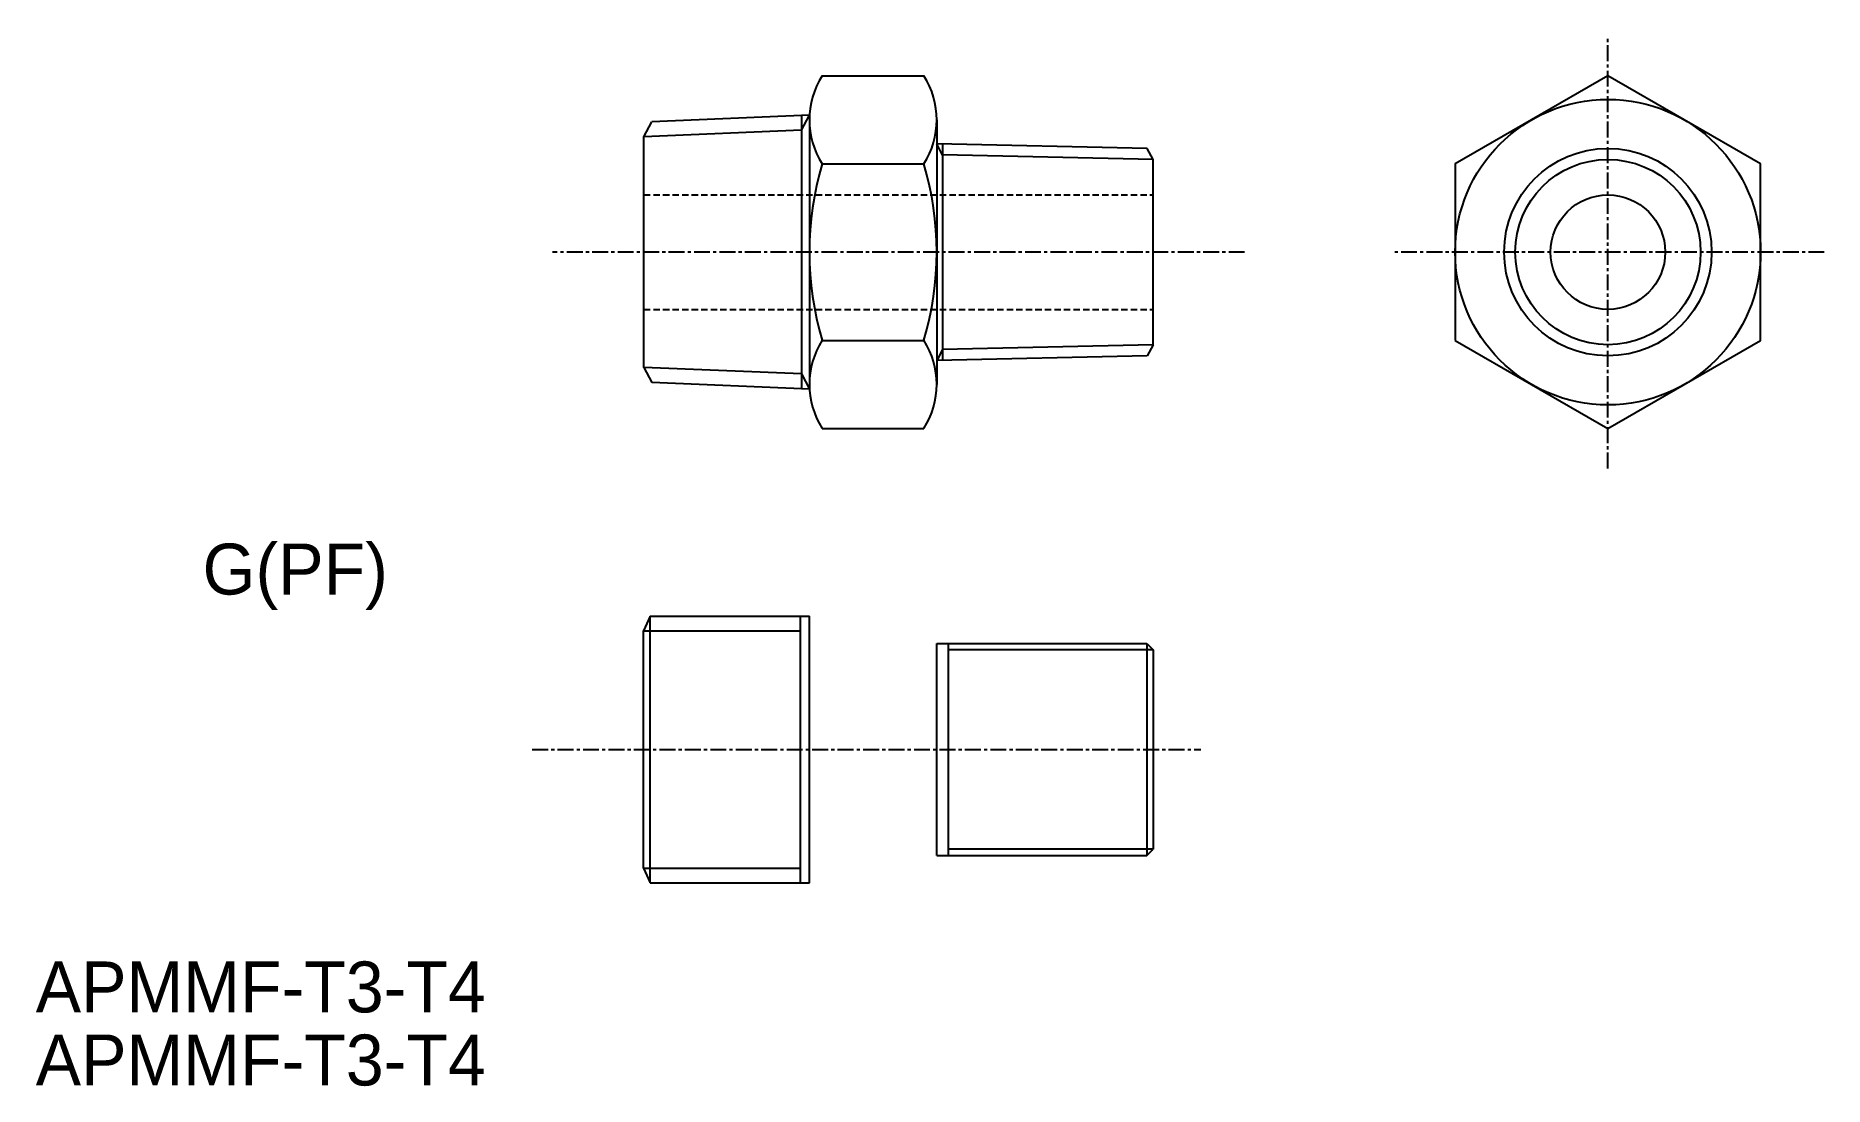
# Model space of a CAD drawing. Extents: x 84 to 224, y 144 to 226.
import ezdxf

# ---------------------------------------------------------------- set-up
doc = ezdxf.new("R2010")
doc.units = 0
doc.linetypes.add('CENTER', pattern=[2, 1.25, -0.25, 0.25, -0.25])
doc.linetypes.add('DASHED', pattern=[0.75, 0.5, -0.25])
doc.layers.get('0').update_dxf_attribs({"linetype": 'CONTINUOUS'})
doc.layers.add('CENTER', color=1, linetype='CENTER')

msp = doc.modelspace()

# ---------------------------------------------------------------- linework, layer by layer
at = {"color": 7, "linetype": 'CONTINUOUS'}
for p, q in [((145.31, 223.26), (153.31, 223.26)), ((131.31, 218.47), (131.92, 219.65)), ((144.31, 220.16), (131.92, 219.65)), ((143.69, 220.14), (143.69, 198.67)), ((144.31, 219.8), (144.31, 199.02)), ((154.31, 219.8), (154.31, 199.02)), ((131.31, 200.35), (131.31, 218.47)), ((170.85, 217.55), (154.31, 217.92)), ((154.76, 217.9), (154.76, 200.91)), ((171.31, 216.68), (170.85, 217.55)), ((171.31, 202.13), (171.31, 216.68)), ((145.31, 216.34), (153.31, 216.34)), ((145.31, 202.48), (153.31, 202.48)), ((170.85, 201.26), (154.31, 200.9)), ((171.31, 202.13), (170.85, 201.26)), ((131.31, 200.35), (131.92, 199.17)), ((144.31, 198.65), (131.92, 199.17)), ((145.31, 195.55), (153.31, 195.55))]:
    msp.add_line(p, q, dxfattribs=at)
at = {"color": 3, "linetype": 'CONTINUOUS'}
for p, q in [((143.69, 218.98), (144.31, 220.16)), ((143.69, 218.98), (131.31, 218.47)), ((154.76, 217.04), (154.31, 217.91)), ((171.31, 216.68), (154.76, 217.05)), ((154.76, 201.77), (154.31, 200.9)), ((171.31, 202.13), (154.76, 201.77)), ((143.69, 199.84), (131.31, 200.35)), ((143.69, 199.84), (144.31, 198.65))]:
    msp.add_line(p, q, dxfattribs=at)
at = {"color": 3, "linetype": 'DASHED'}
for p, q in [((131.31, 213.91), (171.31, 213.91)), ((131.31, 204.91), (171.31, 204.91))]:
    msp.add_line(p, q, dxfattribs=at)
for p, q in [((131.79, 180.81), (131.29, 179.65)), ((131.79, 180.81), (144.31, 180.81)), ((131.79, 159.85), (131.79, 180.81)), ((143.61, 159.85), (143.61, 180.81)), ((144.31, 159.85), (144.31, 180.81)), ((131.29, 161.02), (131.29, 179.65)), ((154.31, 162), (154.31, 178.66)), ((154.31, 178.66), (170.81, 178.66)), ((155.21, 178.66), (155.21, 162)), ((170.81, 178.66), (170.81, 162)), ((170.81, 178.66), (171.31, 178.16)), ((171.31, 178.16), (171.31, 162.5)), ((154.31, 162), (170.81, 162)), ((170.81, 162), (171.31, 162.5)), ((131.29, 161.02), (131.79, 159.85)), ((131.79, 159.85), (144.31, 159.85))]:
    msp.add_line(p, q)
at = {"color": 3}
for p, q in [((131.29, 179.65), (143.61, 179.65)), ((171.31, 178.16), (155.21, 178.16)), ((171.31, 162.5), (155.21, 162.5)), ((131.29, 161.02), (143.61, 161.02))]:
    msp.add_line(p, q, dxfattribs=at)
at = {"color": 7, "linetype": 'CONTINUOUS'}
msp.add_lwpolyline([(195.04, 202.48), (207.04, 195.55), (219.04, 202.48), (219.04, 216.34), (207.04, 223.26), (195.04, 216.34)], close=True, dxfattribs=at)
for radius in [12, 8.15, 4.5]:
    msp.add_circle((207.04, 209.41), radius, dxfattribs=at)
at = {"color": 3, "linetype": 'CONTINUOUS'}
msp.add_circle((207.04, 209.41), 7.28, dxfattribs=at)
at = {"color": 7, "linetype": 'CONTINUOUS'}
for centre, radius, start, end in [((150.81, 219.8), 6.5, 147.7958, 212.2042), ((147.81, 219.8), 6.5, 327.7958, 32.2042), ((168.81, 209.41), 24.5, 163.5736, 196.4264), ((129.81, 209.41), 24.5, 343.5736, 16.4264), ((150.81, 199.02), 6.5, 147.7958, 212.2042), ((147.81, 199.02), 6.5, 327.7958, 32.2042)]:
    msp.add_arc(centre, radius, start, end, dxfattribs=at)
at = {"layer": 'CENTER', "color": 1, "linetype": 'CENTER'}
for p, q in [((207.04, 192.41), (207.04, 226.41)), ((178.5, 209.41), (124.13, 209.41)), ((224.04, 209.41), (190.04, 209.41)), ((122.53, 170.33), (175.06, 170.33))]:
    msp.add_line(p, q, dxfattribs=at)

# ---------------------------------------------------------------- texts
at = {"color": 7, "linetype": 'CONTINUOUS'}
for s, p in [('G(PF)', (96.64, 182.51)), ('APMMF-T3-T4', (83.53, 149.68)), ('APMMF-T3-T4', (83.53, 143.94))]:
    msp.add_text(s, height=4, dxfattribs=at).set_placement(p)

doc.saveas('drawing.dxf')
